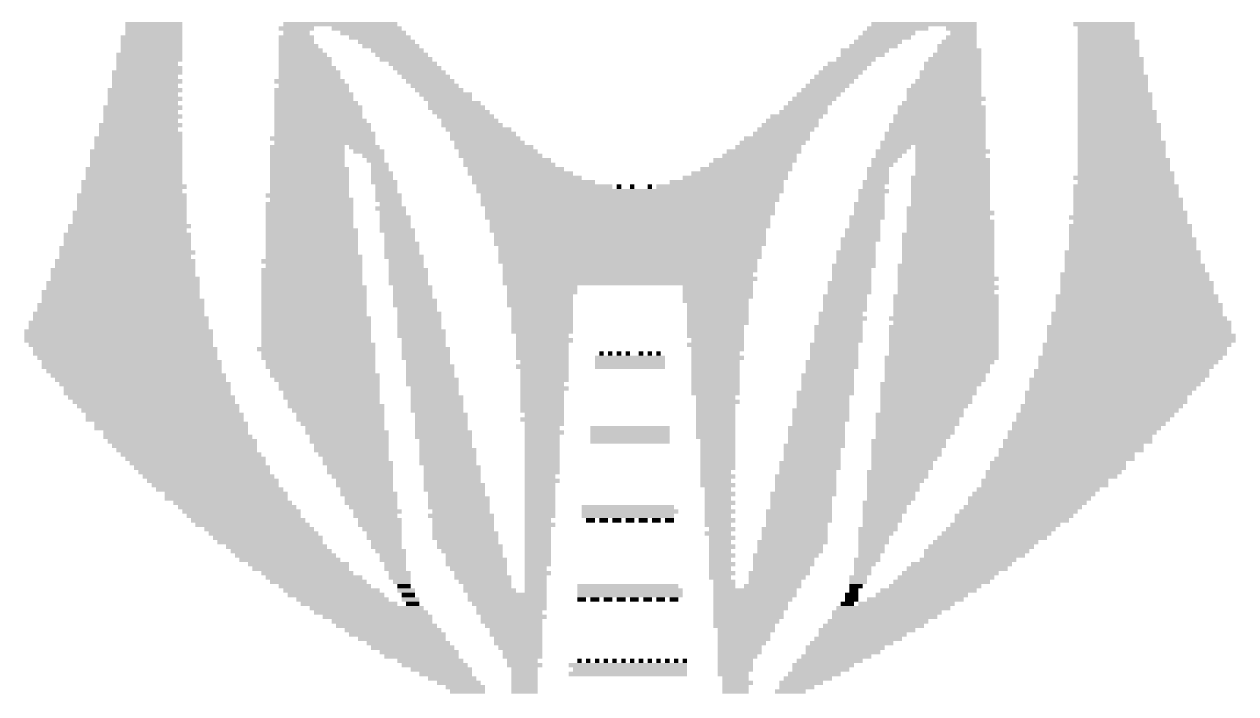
# Model space of a CAD drawing. Extents: x 0 to 100, y 0 to 50.
# Drawn here: x 83.91 to 90.92, y 38.85 to 42.72 of the extents above; entities that cross this region are included whole.
import ezdxf

# ---------------------------------------------------------------- set-up
doc = ezdxf.new("R2010")
doc.units = 0
doc.layers.add('21', color=251, linetype='CONTINUOUS')

# ---------------------------------------------------------------- blocks, each defined once
blk = doc.blocks.new('RECT')
blk.add_solid([(-0.5, -0.5), (0.5, -0.5), (-0.5, 0.5), (0.5, 0.5)])

msp = doc.modelspace()

# ---------------------------------------------------------------- block references
at = {"layer": '21', "yscale": 0.0254}
for p, xscale in [((84.6582, 42.7228), 0.3302), ((84.6582, 42.6974), 0.3302), ((85.4837, 42.6974), 0.2032), ((85.7377, 42.7228), 0.6604), ((85.8901, 42.6974), 0.4064), ((88.9635, 42.6974), 0.3556), ((89.1159, 42.7228), 0.6096), ((89.3318, 42.6974), 0.1778), ((90.1573, 42.7228), 0.3556), ((90.17, 42.6974), 0.3302), ((84.6455, 42.6466), 0.3556), ((84.6455, 42.6212), 0.3556), ((84.6582, 42.672), 0.3302), ((85.4837, 42.6466), 0.2032), ((85.4837, 42.6212), 0.2032), ((85.4837, 42.672), 0.1524), ((85.9282, 42.672), 0.381), ((85.9663, 42.6466), 0.3556), ((86.0044, 42.6212), 0.3302), ((88.8492, 42.6212), 0.2794), ((88.8873, 42.6466), 0.3048), ((88.9127, 42.672), 0.3048), ((89.3191, 42.6212), 0.2032), ((89.3318, 42.6466), 0.1778), ((89.3445, 42.672), 0.1524), ((90.17, 42.672), 0.3302), ((90.17, 42.6466), 0.3302), ((90.1827, 42.6212), 0.3556), ((84.6328, 42.545), 0.381), ((84.6455, 42.5958), 0.3556), ((84.6455, 42.5704), 0.3556), ((85.4964, 42.5958), 0.2286), ((85.5091, 42.5704), 0.254), ((85.5218, 42.545), 0.2794), ((86.0298, 42.5958), 0.3302), ((86.0679, 42.5704), 0.3048), ((86.0933, 42.545), 0.3048), ((88.773, 42.5704), 0.2794), ((88.7603, 42.545), 0.254), ((88.8238, 42.5958), 0.2794), ((89.3064, 42.545), 0.2794), ((89.3064, 42.5958), 0.2286), ((89.3191, 42.5704), 0.254), ((90.1827, 42.5958), 0.3556), ((90.1827, 42.5704), 0.3556), ((90.1827, 42.545), 0.3556), ((84.6328, 42.5196), 0.381), ((84.6201, 42.4942), 0.3556), ((85.5345, 42.5196), 0.3048), ((85.5345, 42.4942), 0.3048), ((86.1187, 42.5196), 0.3048), ((86.1568, 42.4942), 0.2794), ((88.6841, 42.4942), 0.254), ((88.7222, 42.5196), 0.2286), ((89.281, 42.4942), 0.3302), ((89.2937, 42.5196), 0.3048), ((90.1954, 42.5196), 0.381), ((90.1954, 42.4942), 0.381), ((84.6201, 42.4434), 0.4064), ((84.6074, 42.418), 0.381), ((84.6328, 42.4688), 0.381), ((85.5472, 42.4688), 0.3302), ((85.5599, 42.4434), 0.3556), ((85.5599, 42.418), 0.3556), ((86.1822, 42.4688), 0.2794), ((86.2076, 42.4434), 0.2794), ((86.233, 42.418), 0.2794), ((88.6079, 42.418), 0.254), ((88.6333, 42.4434), 0.254), ((88.6587, 42.4688), 0.254), ((89.2683, 42.4434), 0.3556), ((89.2683, 42.418), 0.3556), ((89.281, 42.4688), 0.3302), ((90.1954, 42.4688), 0.381), ((90.1954, 42.4434), 0.381), ((90.2081, 42.418), 0.4064), ((84.6074, 42.3418), 0.4318), ((84.6201, 42.3926), 0.4064), ((84.6074, 42.3672), 0.381), ((85.5599, 42.3926), 0.4064), ((85.5726, 42.3418), 0.4318), ((85.5853, 42.3672), 0.4064), ((86.2584, 42.3926), 0.2794), ((86.2838, 42.3672), 0.2794), ((86.3092, 42.3418), 0.2794), ((88.5317, 42.3418), 0.254), ((88.5571, 42.3672), 0.254), ((88.5825, 42.3926), 0.254), ((89.2302, 42.3418), 0.4318), ((89.2429, 42.3672), 0.4064), ((89.2556, 42.3926), 0.381), ((90.2081, 42.3926), 0.4064), ((90.2081, 42.3672), 0.4064), ((90.2081, 42.3418), 0.4064), ((84.5947, 42.3164), 0.4064), ((84.6074, 42.291), 0.4318), ((84.5947, 42.2656), 0.4064), ((85.5853, 42.3164), 0.4572), ((85.5853, 42.291), 0.4572), ((85.598, 42.2656), 0.4826), ((86.3473, 42.3164), 0.3048), ((86.36, 42.291), 0.2794), ((86.3981, 42.2656), 0.3048), ((88.4555, 42.2656), 0.254), ((88.4809, 42.291), 0.254), ((88.5063, 42.3164), 0.254), ((89.2175, 42.2656), 0.4572), ((89.2302, 42.3164), 0.4318), ((89.2429, 42.291), 0.4572), ((90.2208, 42.3164), 0.4318), ((90.2208, 42.291), 0.4318), ((90.2208, 42.2656), 0.4318), ((84.5947, 42.2402), 0.4572), ((84.582, 42.2148), 0.4318), ((85.6107, 42.2402), 0.508), ((85.6107, 42.2148), 0.508), ((86.4108, 42.2402), 0.3302), ((86.4362, 42.2148), 0.3302), ((88.4174, 42.2148), 0.2794), ((88.4301, 42.2402), 0.254), ((89.2175, 42.2402), 0.508), ((89.2175, 42.2148), 0.508), ((90.2208, 42.2402), 0.4318), ((90.2335, 42.2148), 0.4572), ((84.582, 42.1386), 0.4826), ((84.5947, 42.1894), 0.4572), ((84.582, 42.164), 0.4318), ((85.6107, 42.1894), 0.508), ((85.6234, 42.164), 0.5334), ((85.6361, 42.1386), 0.5588), ((86.4616, 42.1894), 0.3302), ((86.487, 42.164), 0.3302), ((86.4997, 42.1386), 0.3556), ((88.3412, 42.1386), 0.3302), ((88.3539, 42.164), 0.3048), ((88.3793, 42.1894), 0.3048), ((89.1921, 42.1386), 0.5588), ((89.2048, 42.1894), 0.5334), ((89.2048, 42.164), 0.5334), ((90.2335, 42.1894), 0.4572), ((90.2335, 42.164), 0.4572), ((90.2462, 42.1386), 0.4826), ((84.5693, 42.0624), 0.508), ((84.5693, 42.1132), 0.4572), ((84.582, 42.0878), 0.4826), ((85.6361, 42.0624), 0.6096), ((85.6361, 42.1132), 0.5588), ((85.6488, 42.0878), 0.5842), ((86.5378, 42.1132), 0.381), ((86.5632, 42.0878), 0.381), ((86.5759, 42.0624), 0.4064), ((88.265, 42.0624), 0.381), ((88.2904, 42.0878), 0.3302), ((88.3158, 42.1132), 0.3302), ((89.1794, 42.0878), 0.5842), ((89.1794, 42.0624), 0.5842), ((89.1921, 42.1132), 0.5588), ((90.2462, 42.1132), 0.4826), ((90.2462, 42.0878), 0.4826), ((90.2462, 42.0624), 0.4826), ((84.5566, 41.9862), 0.5334), ((84.5693, 42.037), 0.508), ((84.5693, 42.0116), 0.508), ((85.5472, 42.0116), 0.4318), ((85.5472, 41.9862), 0.4318), ((85.6488, 42.037), 0.5842), ((85.8774, 42.0116), 0.1778), ((85.9028, 41.9862), 0.1778), ((86.6013, 42.037), 0.4064), ((86.6267, 42.0116), 0.4572), ((86.6521, 41.9862), 0.4572), ((88.1888, 41.9862), 0.4318), ((88.2142, 42.0116), 0.381), ((88.2396, 42.037), 0.381), ((88.9254, 41.9862), 0.1778), ((89.1667, 42.037), 0.6096), ((88.9508, 42.0116), 0.1778), ((89.2683, 42.0116), 0.4064), ((89.281, 41.9862), 0.4318), ((90.2589, 42.037), 0.508), ((90.2589, 42.0116), 0.508), ((90.2589, 41.9862), 0.508), ((84.5566, 41.9608), 0.5334), ((84.5566, 41.9354), 0.5334), ((84.5566, 41.91), 0.5334), ((85.5472, 41.9608), 0.4318), ((85.5472, 41.9354), 0.4318), ((85.5472, 41.91), 0.4318), ((85.9282, 41.9608), 0.127), ((85.9409, 41.9354), 0.1016), ((85.9663, 41.91), 0.1016), ((86.6648, 41.9608), 0.4826), ((86.7029, 41.9354), 0.508), ((86.7156, 41.91), 0.5334), ((88.1126, 41.91), 0.4826), ((88.138, 41.9354), 0.4826), ((88.1634, 41.9608), 0.4318), ((88.8873, 41.9354), 0.1524), ((88.8746, 41.91), 0.127), ((88.9127, 41.9608), 0.1524), ((89.2683, 41.9608), 0.4064), ((89.281, 41.9354), 0.4318), ((89.281, 41.91), 0.4318), ((90.2589, 41.9608), 0.508), ((90.2716, 41.9354), 0.5334), ((90.2716, 41.91), 0.5334), ((84.5439, 41.8846), 0.5588), ((84.5439, 41.8592), 0.5588), ((85.5599, 41.8846), 0.4572), ((85.5599, 41.8592), 0.4572), ((85.9663, 41.8846), 0.1016), ((85.979, 41.8592), 0.127), ((86.7537, 41.8846), 0.5588), ((86.7791, 41.8592), 0.6096), ((88.0491, 41.8592), 0.5588), ((88.0872, 41.8846), 0.5334), ((88.8492, 41.8846), 0.127), ((88.8492, 41.8592), 0.127), ((89.281, 41.8846), 0.4318), ((89.281, 41.8592), 0.4318), ((90.2716, 41.8846), 0.5334), ((90.2843, 41.8592), 0.5588), ((84.5312, 41.8084), 0.5842), ((84.5439, 41.783), 0.6096), ((84.5439, 41.8338), 0.5588), ((85.5599, 41.8338), 0.4572), ((85.5599, 41.8084), 0.4572), ((85.5599, 41.783), 0.4572), ((85.979, 41.8338), 0.127), ((85.9917, 41.8084), 0.1524), ((86.0044, 41.783), 0.127), ((86.8172, 41.8338), 0.635), ((86.8553, 41.8084), 0.7112), ((86.9188, 41.783), 0.7874), ((87.3506, 41.783), 0.0254), ((87.4268, 41.783), 0.0254), ((87.5284, 41.783), 0.0254), ((87.9348, 41.783), 0.7366), ((87.9729, 41.8084), 0.6604), ((88.0237, 41.8338), 0.6096), ((88.8365, 41.8084), 0.1524), ((88.8238, 41.783), 0.127), ((88.8492, 41.8338), 0.127), ((89.2683, 41.8338), 0.4572), ((89.2683, 41.8084), 0.4572), ((89.2683, 41.783), 0.4572), ((90.2716, 41.8338), 0.5842), ((90.2843, 41.783), 0.6096), ((90.2843, 41.8084), 0.5588), ((84.5312, 41.7322), 0.635), ((84.5312, 41.7068), 0.635), ((84.5312, 41.7576), 0.5842), ((85.5472, 41.7322), 0.4826), ((85.5599, 41.7576), 0.4572), ((85.5726, 41.7068), 0.4826), ((86.0044, 41.7576), 0.127), ((86.0171, 41.7322), 0.1524), ((86.0171, 41.7068), 0.1524), ((87.4141, 41.7576), 1.778), ((87.4141, 41.7322), 1.7272), ((87.4141, 41.7068), 1.7272), ((88.8238, 41.7576), 0.1778), ((88.8111, 41.7322), 0.1524), ((88.8111, 41.7068), 0.1524), ((89.2683, 41.7576), 0.4572), ((89.2683, 41.7322), 0.4572), ((89.2683, 41.7068), 0.4572), ((90.2843, 41.7576), 0.6096), ((90.2843, 41.7322), 0.6096), ((90.297, 41.7068), 0.635), ((84.5185, 41.6306), 0.6604), ((84.5312, 41.6814), 0.635), ((84.5312, 41.656), 0.635), ((85.5599, 41.6814), 0.508), ((85.5599, 41.656), 0.508), ((85.5599, 41.6306), 0.508), ((86.0298, 41.656), 0.1778), ((86.0298, 41.6814), 0.127), ((86.0425, 41.6306), 0.1524), ((87.4014, 41.6814), 1.7018), ((87.4141, 41.656), 1.6764), ((87.4141, 41.6306), 1.6764), ((88.7984, 41.6814), 0.1778), ((88.7984, 41.656), 0.1778), ((88.7984, 41.6306), 0.1778), ((89.2556, 41.656), 0.4826), ((89.2683, 41.6306), 0.508), ((89.2683, 41.6814), 0.4572), ((90.297, 41.6814), 0.635), ((90.297, 41.656), 0.635), ((90.3097, 41.6306), 0.6604), ((84.5185, 41.6052), 0.6604), ((84.5185, 41.5798), 0.6604), ((85.5599, 41.6052), 0.508), ((85.5599, 41.5798), 0.508), ((86.0552, 41.6052), 0.1778), ((86.0552, 41.5798), 0.1778), ((87.4014, 41.6052), 1.651), ((87.4141, 41.5798), 1.6256), ((88.7857, 41.6052), 0.2032), ((88.773, 41.5798), 0.1778), ((89.2556, 41.6052), 0.4826), ((89.2683, 41.5798), 0.508), ((90.297, 41.6052), 0.6858), ((90.3097, 41.5798), 0.6604), ((84.5058, 41.5036), 0.7366), ((84.5185, 41.5544), 0.7112), ((84.5058, 41.529), 0.6858), ((85.5599, 41.5544), 0.508), ((85.5726, 41.529), 0.5334), ((85.5726, 41.5036), 0.5334), ((86.0552, 41.5544), 0.1778), ((86.0679, 41.529), 0.2032), ((86.0806, 41.5036), 0.1778), ((87.4141, 41.5544), 1.6256), ((87.4014, 41.529), 1.6002), ((87.4141, 41.5036), 1.5748), ((88.7603, 41.529), 0.2032), ((88.7603, 41.5036), 0.2032), ((88.773, 41.5544), 0.1778), ((89.2556, 41.5036), 0.5334), ((89.2683, 41.5544), 0.508), ((89.2683, 41.529), 0.508), ((90.3097, 41.5544), 0.7112), ((90.3097, 41.529), 0.7112), ((90.3097, 41.5036), 0.7112), ((84.4931, 41.4274), 0.762), ((84.5058, 41.4782), 0.7366), ((84.5058, 41.4528), 0.7366), ((85.5726, 41.4782), 0.5334), ((85.5726, 41.4528), 0.5334), ((85.5726, 41.4274), 0.5334), ((86.0806, 41.4782), 0.1778), ((86.0933, 41.4528), 0.2032), ((86.0933, 41.4274), 0.2032), ((87.4141, 41.4782), 1.5748), ((87.4141, 41.4528), 1.5748), ((87.4141, 41.4274), 1.524), ((88.7476, 41.4782), 0.2286), ((88.7349, 41.4528), 0.2032), ((88.7349, 41.4274), 0.2032), ((89.2556, 41.4782), 0.5334), ((89.2556, 41.4528), 0.5334), ((89.2556, 41.4274), 0.5334), ((90.3224, 41.4782), 0.7366), ((90.3224, 41.4528), 0.7366), ((90.3224, 41.4274), 0.7366), ((84.4931, 41.3512), 0.8128), ((84.5058, 41.402), 0.7874), ((84.4931, 41.3766), 0.762), ((85.5726, 41.3512), 0.5842), ((85.5726, 41.402), 0.5334), ((85.5853, 41.3766), 0.5588), ((86.0933, 41.402), 0.2032), ((86.106, 41.3766), 0.2286), ((86.1187, 41.3512), 0.2032), ((87.4141, 41.402), 1.524), ((87.4141, 41.3766), 1.524), ((87.4014, 41.3512), 1.4986), ((88.7222, 41.402), 0.2286), ((88.7222, 41.3766), 0.2286), ((88.7222, 41.3512), 0.2286), ((89.2556, 41.402), 0.5334), ((89.2556, 41.3766), 0.5334), ((89.2556, 41.3512), 0.5334), ((90.3224, 41.402), 0.7874), ((90.3224, 41.3766), 0.7874), ((90.3224, 41.3512), 0.7874), ((84.4804, 41.3004), 0.8382), ((84.4931, 41.3258), 0.8128), ((85.5726, 41.3004), 0.5842), ((85.5853, 41.3258), 0.5588), ((86.1187, 41.3258), 0.2032), ((86.1314, 41.3004), 0.2286), ((87.4141, 41.3258), 1.4732), ((87.4141, 41.3004), 1.4732), ((88.7095, 41.3258), 0.254), ((88.6968, 41.3004), 0.2286), ((89.2429, 41.3258), 0.5588), ((89.2429, 41.3004), 0.5588), ((90.3351, 41.3258), 0.8128), ((90.3351, 41.3004), 0.8128), ((84.4804, 41.2242), 0.889), ((84.4804, 41.275), 0.8382), ((84.4931, 41.2496), 0.8636), ((85.5726, 41.275), 0.5842), ((85.5726, 41.2496), 0.5842), ((85.5726, 41.2242), 0.5842), ((86.1314, 41.275), 0.2286), ((86.1314, 41.2496), 0.2286), ((86.1314, 41.2242), 0.2286), ((87.4014, 41.275), 1.4478), ((87.4141, 41.2496), 1.4732), ((87.4014, 41.2242), 1.4478), ((88.6841, 41.2242), 0.254), ((88.6968, 41.275), 0.2286), ((88.6968, 41.2496), 0.2286), ((89.2429, 41.275), 0.5588), ((89.2556, 41.2496), 0.5842), ((89.2429, 41.2242), 0.5588), ((90.3351, 41.275), 0.8636), ((90.3351, 41.2496), 0.8636), ((90.3478, 41.2242), 0.889), ((84.4677, 41.1734), 0.9144), ((84.4677, 41.148), 0.9144), ((84.4804, 41.1988), 0.889), ((85.5853, 41.1988), 0.6096), ((85.5853, 41.1734), 0.6096), ((85.5853, 41.148), 0.6096), ((86.1568, 41.1988), 0.2286), ((86.1568, 41.1734), 0.2286), ((86.1568, 41.148), 0.2286), ((86.9061, 41.1988), 0.4064), ((86.9061, 41.1734), 0.4064), ((86.8934, 41.148), 0.381), ((87.9221, 41.1988), 0.4064), ((87.9221, 41.1734), 0.4064), ((87.9221, 41.148), 0.4064), ((88.6587, 41.148), 0.254), ((88.6841, 41.1988), 0.254), ((88.6841, 41.1734), 0.254), ((89.2429, 41.148), 0.6096), ((89.2556, 41.1988), 0.5842), ((89.2429, 41.1734), 0.5588), ((90.3478, 41.148), 0.9398), ((90.3478, 41.1988), 0.889), ((90.3478, 41.1734), 0.889), ((84.4677, 41.0972), 0.9652), ((84.4677, 41.0718), 0.9652), ((84.4804, 41.1226), 0.9398), ((85.5853, 41.1226), 0.6096), ((85.5853, 41.0972), 0.6096), ((85.5853, 41.0718), 0.6096), ((86.1695, 41.1226), 0.254), ((86.1695, 41.0972), 0.254), ((86.1822, 41.0718), 0.2286), ((86.8934, 41.1226), 0.381), ((86.8934, 41.0972), 0.381), ((86.9061, 41.0718), 0.3556), ((87.9094, 41.1226), 0.381), ((87.9221, 41.0972), 0.3556), ((87.9221, 41.0718), 0.3556), ((88.6587, 41.1226), 0.254), ((88.6587, 41.0972), 0.254), ((88.6587, 41.0718), 0.254), ((89.2429, 41.1226), 0.6096), ((89.2429, 41.0972), 0.6096), ((89.2429, 41.0718), 0.6096), ((90.3478, 41.1226), 0.9398), ((90.3605, 41.0972), 0.9652), ((90.3605, 41.0718), 0.9652), ((84.455, 41.0464), 0.9906), ((84.4677, 41.021), 1.016), ((85.5853, 41.0464), 0.6096), ((85.598, 41.021), 0.635), ((86.1949, 41.0464), 0.254), ((86.1949, 41.021), 0.254), ((86.9061, 41.0464), 0.3556), ((86.9061, 41.021), 0.3556), ((87.9221, 41.0464), 0.3556), ((87.9221, 41.021), 0.3556), ((88.6333, 41.0464), 0.254), ((88.646, 41.021), 0.2794), ((89.2302, 41.021), 0.635), ((89.2429, 41.0464), 0.6096), ((90.3478, 41.0464), 0.9906), ((90.3605, 41.021), 1.016), ((84.455, 40.9448), 1.0922), ((84.455, 40.9956), 1.0414), ((84.455, 40.9702), 1.0414), ((85.598, 40.9956), 0.635), ((85.598, 40.9702), 0.635), ((85.598, 40.9448), 0.635), ((86.1949, 40.9956), 0.254), ((86.1949, 40.9702), 0.254), ((86.2076, 40.9448), 0.2794), ((86.9061, 40.9956), 0.3556), ((86.9061, 40.9702), 0.3556), ((86.9061, 40.9448), 0.3556), ((87.9221, 40.9956), 0.3556), ((87.9094, 40.9702), 0.3302), ((87.9094, 40.9448), 0.3302), ((88.6206, 40.9702), 0.2794), ((88.6206, 40.9448), 0.2794), ((88.6333, 40.9956), 0.254), ((89.2302, 40.9702), 0.635), ((89.2302, 40.9448), 0.635), ((89.2429, 40.9956), 0.6096), ((90.3605, 40.9702), 1.0668), ((90.3605, 40.9448), 1.0668), ((90.3732, 40.9956), 1.0414), ((84.455, 40.9194), 1.0922), ((84.455, 40.894), 1.0922), ((84.4677, 40.8686), 1.0668), ((85.598, 40.9194), 0.635), ((85.598, 40.894), 0.635), ((85.6107, 40.8686), 0.6604), ((86.2076, 40.9194), 0.2794), ((86.2203, 40.894), 0.254), ((86.2203, 40.8686), 0.254), ((86.9061, 40.9194), 0.3048), ((86.9188, 40.894), 0.3302), ((86.9061, 40.8686), 0.3048), ((87.9094, 40.9194), 0.3302), ((87.9094, 40.8686), 0.3302), ((87.9221, 40.894), 0.3048), ((88.5952, 40.8686), 0.2794), ((88.6206, 40.9194), 0.2794), ((88.6206, 40.894), 0.2794), ((89.2302, 40.9194), 0.635), ((89.2302, 40.894), 0.635), ((89.2302, 40.8686), 0.635), ((90.3478, 40.8686), 1.0922), ((90.3732, 40.9194), 1.0922), ((90.3732, 40.894), 1.0922), ((84.4931, 40.8432), 1.0668), ((84.4931, 40.8178), 1.0668), ((84.5058, 40.7924), 1.0414), ((85.598, 40.8432), 0.6858), ((85.6107, 40.8178), 0.6604), ((85.6107, 40.7924), 0.6604), ((86.233, 40.8432), 0.2794), ((86.233, 40.8178), 0.2794), ((86.233, 40.7924), 0.2794), ((86.9061, 40.8432), 0.3048), ((86.9061, 40.8178), 0.3048), ((86.9061, 40.7924), 0.3048), ((87.4141, 40.7924), 0.4064), ((87.249, 40.8178), 0.0254), ((87.2998, 40.8178), 0.0254), ((87.3506, 40.8178), 0.0254), ((87.4014, 40.8178), 0.0254), ((87.4776, 40.8178), 0.0254), ((87.5284, 40.8178), 0.0254), ((87.5792, 40.8178), 0.0254), ((87.9221, 40.8432), 0.3048), ((87.9094, 40.8178), 0.2794), ((87.9221, 40.7924), 0.3048), ((88.5952, 40.8432), 0.2794), ((88.5952, 40.8178), 0.2794), ((88.5952, 40.7924), 0.2794), ((89.2175, 40.7924), 0.6604), ((89.2302, 40.8432), 0.635), ((89.2302, 40.8178), 0.635), ((90.3097, 40.7924), 1.0668), ((90.3351, 40.8432), 1.0668), ((90.3351, 40.8178), 1.0668), ((84.5312, 40.767), 1.0414), ((84.5312, 40.7416), 1.0414), ((85.6234, 40.767), 0.635), ((85.6234, 40.7416), 0.635), ((86.2457, 40.767), 0.254), ((86.2584, 40.7416), 0.2794), ((86.9061, 40.7416), 0.3048), ((86.9188, 40.767), 0.2794), ((87.4141, 40.767), 0.4064), ((87.4141, 40.7416), 0.4064), ((87.9094, 40.767), 0.2794), ((87.9094, 40.7416), 0.2794), ((88.5825, 40.767), 0.3048), ((88.5825, 40.7416), 0.3048), ((89.2048, 40.767), 0.635), ((89.1921, 40.7416), 0.6096), ((90.297, 40.767), 1.0414), ((90.2843, 40.7416), 1.016), ((84.5439, 40.7162), 1.016), ((84.5693, 40.6908), 1.016), ((84.582, 40.6654), 0.9906), ((85.6361, 40.7162), 0.6096), ((85.6488, 40.6908), 0.635), ((85.6615, 40.6654), 0.6096), ((86.2584, 40.7162), 0.2794), ((86.2584, 40.6908), 0.2794), ((86.2711, 40.6654), 0.3048), ((86.9188, 40.7162), 0.2794), ((86.9188, 40.6908), 0.2794), ((86.9188, 40.6654), 0.2794), ((87.9094, 40.7162), 0.2794), ((87.9094, 40.6908), 0.2794), ((87.9094, 40.6654), 0.2794), ((88.5571, 40.6908), 0.3048), ((88.5571, 40.6654), 0.3048), ((88.5698, 40.7162), 0.2794), ((89.1921, 40.7162), 0.6096), ((89.1794, 40.6908), 0.5842), ((89.1794, 40.6654), 0.5842), ((90.2335, 40.6654), 1.016), ((90.2589, 40.7162), 1.016), ((90.2589, 40.6908), 1.016), ((84.6074, 40.64), 0.9906), ((84.6201, 40.6146), 0.9652), ((84.6201, 40.5892), 0.9652), ((85.6742, 40.64), 0.5842), ((85.6742, 40.6146), 0.5842), ((85.6869, 40.5892), 0.5588), ((86.2711, 40.64), 0.3048), ((86.2838, 40.6146), 0.2794), ((86.2838, 40.5892), 0.2794), ((86.9061, 40.64), 0.254), ((86.9188, 40.6146), 0.2794), ((86.9061, 40.5892), 0.254), ((87.9094, 40.64), 0.2794), ((87.9094, 40.6146), 0.2794), ((87.9094, 40.5892), 0.2794), ((88.5444, 40.5892), 0.3302), ((88.5571, 40.64), 0.3048), ((88.5571, 40.6146), 0.3048), ((89.154, 40.64), 0.5842), ((89.1413, 40.6146), 0.5588), ((89.1413, 40.5892), 0.5588), ((90.1827, 40.5892), 0.9652), ((90.2208, 40.64), 0.9906), ((90.2081, 40.6146), 0.9652), ((84.6455, 40.5638), 0.9652), ((84.6582, 40.5384), 0.9398), ((84.6836, 40.513), 0.9398), ((85.6869, 40.5638), 0.5588), ((85.6996, 40.5384), 0.5334), ((85.7123, 40.513), 0.5588), ((86.2965, 40.5638), 0.3048), ((86.2965, 40.5384), 0.3048), ((86.2965, 40.513), 0.3048), ((86.9061, 40.5638), 0.254), ((86.9061, 40.5384), 0.254), ((86.9061, 40.513), 0.254), ((87.9094, 40.5638), 0.2286), ((87.9221, 40.5384), 0.254), ((87.9094, 40.513), 0.2286), ((88.5317, 40.5638), 0.3048), ((88.5317, 40.5384), 0.3048), ((88.5317, 40.513), 0.3048), ((89.1286, 40.5638), 0.5334), ((89.1286, 40.5384), 0.5334), ((89.1159, 40.513), 0.508), ((90.1446, 40.513), 0.9398), ((90.17, 40.5638), 0.9398), ((90.17, 40.5384), 0.9398), ((84.6963, 40.4876), 0.9144), ((84.7217, 40.4622), 0.9144), ((85.725, 40.4876), 0.5334), ((85.7377, 40.4622), 0.508), ((86.2965, 40.4876), 0.3048), ((86.3219, 40.4622), 0.3048), ((86.9061, 40.4876), 0.254), ((86.9188, 40.4622), 0.2286), ((87.9094, 40.4876), 0.2286), ((87.9094, 40.4622), 0.2286), ((88.519, 40.4876), 0.3302), ((88.519, 40.4622), 0.3302), ((89.0905, 40.4622), 0.508), ((89.1032, 40.4876), 0.4826), ((90.1065, 40.4622), 0.9144), ((90.1319, 40.4876), 0.9144), ((84.7217, 40.4368), 0.9144), ((84.7598, 40.4114), 0.889), ((84.7598, 40.386), 0.889), ((85.7377, 40.4368), 0.508), ((85.7504, 40.4114), 0.4826), ((85.7631, 40.386), 0.4572), ((86.3219, 40.4368), 0.3048), ((86.3219, 40.4114), 0.3048), ((86.3219, 40.386), 0.3048), ((86.9061, 40.4368), 0.254), ((86.9188, 40.4114), 0.2286), ((86.9061, 40.386), 0.2032), ((87.4141, 40.386), 0.4572), ((87.9094, 40.4368), 0.2286), ((87.9094, 40.4114), 0.2286), ((87.9094, 40.386), 0.2286), ((88.4936, 40.386), 0.3302), ((88.519, 40.4368), 0.3302), ((88.5063, 40.4114), 0.3048), ((89.0778, 40.4368), 0.4826), ((89.0778, 40.4114), 0.4826), ((89.0651, 40.386), 0.4572), ((90.0684, 40.4114), 0.889), ((90.0557, 40.386), 0.8636), ((90.0938, 40.4368), 0.889), ((84.7852, 40.3606), 0.8382), ((84.7979, 40.3352), 0.8636), ((84.8233, 40.3098), 0.8636), ((85.7758, 40.3606), 0.4826), ((85.7885, 40.3352), 0.4572), ((85.7885, 40.3098), 0.4572), ((86.3346, 40.3606), 0.3302), ((86.3346, 40.3352), 0.3302), ((86.3473, 40.3098), 0.3048), ((86.9188, 40.3606), 0.2286), ((86.9061, 40.3352), 0.2032), ((86.9061, 40.3098), 0.2032), ((87.4141, 40.3606), 0.4572), ((87.4141, 40.3352), 0.4572), ((87.4141, 40.3098), 0.4572), ((87.9094, 40.3606), 0.2286), ((87.9094, 40.3352), 0.2286), ((87.9221, 40.3098), 0.2032), ((88.4936, 40.3606), 0.3302), ((88.4936, 40.3352), 0.3302), ((88.4936, 40.3098), 0.3302), ((89.027, 40.3098), 0.4318), ((89.0651, 40.3606), 0.4572), ((89.0524, 40.3352), 0.4318), ((90.0049, 40.3098), 0.8636), ((90.0303, 40.3606), 0.8636), ((90.0176, 40.3352), 0.8382), ((84.836, 40.2844), 0.8382), ((84.8487, 40.259), 0.8128), ((84.8741, 40.2336), 0.8128), ((85.8012, 40.2844), 0.4318), ((85.8012, 40.259), 0.4318), ((85.8139, 40.2336), 0.4064), ((86.3473, 40.2844), 0.3048), ((86.36, 40.259), 0.3302), ((86.36, 40.2336), 0.3302), ((86.9061, 40.2844), 0.2032), ((86.9061, 40.259), 0.2032), ((86.9061, 40.2336), 0.2032), ((87.9221, 40.2844), 0.2032), ((87.9221, 40.259), 0.2032), ((87.9221, 40.2336), 0.2032), ((88.4809, 40.2844), 0.3556), ((88.4682, 40.259), 0.3302), ((88.4682, 40.2336), 0.3302), ((89.027, 40.2844), 0.4318), ((89.0143, 40.259), 0.4064), ((89.0143, 40.2336), 0.4064), ((89.9668, 40.259), 0.8382), ((89.9414, 40.2336), 0.7874), ((89.9795, 40.2844), 0.8128), ((84.8995, 40.2082), 0.8128), ((84.9122, 40.1828), 0.7874), ((84.9376, 40.1574), 0.7874), ((85.8266, 40.2082), 0.381), ((85.8393, 40.1828), 0.4064), ((85.852, 40.1574), 0.381), ((86.36, 40.2082), 0.3302), ((86.36, 40.1828), 0.3302), ((86.3854, 40.1574), 0.3302), ((86.9061, 40.2082), 0.2032), ((86.9061, 40.1828), 0.2032), ((86.9061, 40.1574), 0.2032), ((87.9221, 40.2082), 0.2032), ((87.9221, 40.1828), 0.2032), ((87.9221, 40.1574), 0.2032), ((88.4555, 40.1828), 0.3556), ((88.4555, 40.1574), 0.3556), ((88.4682, 40.2082), 0.3302), ((89.0016, 40.2082), 0.381), ((88.9889, 40.1828), 0.3556), ((88.9889, 40.1574), 0.3556), ((89.8906, 40.1828), 0.7874), ((89.8906, 40.1574), 0.7874), ((89.9287, 40.2082), 0.8128), ((84.9503, 40.132), 0.762), ((84.9757, 40.1066), 0.762), ((85.852, 40.132), 0.381), ((85.8647, 40.1066), 0.3556), ((86.3854, 40.132), 0.3302), ((86.3854, 40.1066), 0.3302), ((86.9061, 40.132), 0.2032), ((86.8934, 40.1066), 0.1778), ((87.9094, 40.132), 0.1778), ((87.9221, 40.1066), 0.2032), ((88.4301, 40.1066), 0.3556), ((88.4428, 40.132), 0.3302), ((88.9635, 40.132), 0.3556), ((88.9635, 40.1066), 0.3556), ((89.8652, 40.132), 0.7874), ((89.8525, 40.1066), 0.762), ((85.0011, 40.0812), 0.762), ((85.0138, 40.0558), 0.7366), ((85.0392, 40.0304), 0.7366), ((85.8774, 40.0812), 0.3302), ((85.8774, 40.0558), 0.3302), ((85.8901, 40.0304), 0.3048), ((86.3854, 40.0812), 0.3302), ((86.3981, 40.0558), 0.3556), ((86.3981, 40.0304), 0.3556), ((86.9061, 40.0812), 0.2032), ((86.8934, 40.0558), 0.1778), ((86.8934, 40.0304), 0.1778), ((87.9094, 40.0812), 0.1778), ((87.9221, 40.0558), 0.2032), ((87.9221, 40.0304), 0.1524), ((88.4301, 40.0812), 0.3556), ((88.4301, 40.0558), 0.3556), ((88.4301, 40.0304), 0.3556), ((88.9508, 40.0812), 0.3302), ((88.9381, 40.0558), 0.3048), ((88.9381, 40.0304), 0.3048), ((89.7763, 40.0304), 0.7112), ((89.8144, 40.0812), 0.7366), ((89.8144, 40.0558), 0.7366), ((85.0773, 40.005), 0.7112), ((85.0773, 39.9796), 0.7112), ((85.1154, 39.9542), 0.6858), ((85.9028, 40.005), 0.3302), ((85.9155, 39.9796), 0.3048), ((85.9155, 39.9542), 0.3048), ((86.4108, 40.005), 0.3302), ((86.4235, 39.9796), 0.3556), ((86.4235, 39.9542), 0.3556), ((86.8934, 40.005), 0.1778), ((86.8934, 39.9796), 0.1778), ((86.8934, 39.9542), 0.1778), ((87.9348, 40.005), 0.1778), ((87.9221, 39.9796), 0.1524), ((87.9348, 39.9542), 0.1778), ((88.4174, 40.005), 0.381), ((88.4047, 39.9796), 0.3556), ((88.4047, 39.9542), 0.3556), ((88.9, 39.9542), 0.2794), ((88.9254, 40.005), 0.2794), ((88.9254, 39.9796), 0.2794), ((89.7255, 39.9796), 0.7112), ((89.7128, 39.9542), 0.6858), ((89.7509, 40.005), 0.7112), ((85.1408, 39.9288), 0.6858), ((85.1662, 39.9034), 0.6858), ((85.1789, 39.878), 0.6604), ((85.9282, 39.9288), 0.2794), ((85.9536, 39.9034), 0.2794), ((85.9409, 39.878), 0.254), ((86.4235, 39.9288), 0.3556), ((86.4362, 39.878), 0.381), ((86.4362, 39.9034), 0.3302), ((86.8934, 39.9288), 0.1778), ((86.8934, 39.9034), 0.1778), ((86.8934, 39.878), 0.1778), ((87.4014, 39.9288), 0.5334), ((87.4141, 39.9034), 0.5588), ((87.4014, 39.878), 0.5334), ((87.9221, 39.9288), 0.1524), ((87.9348, 39.9034), 0.1778), ((87.9221, 39.878), 0.1524), ((88.392, 39.9034), 0.381), ((88.392, 39.878), 0.381), ((88.4047, 39.9288), 0.3556), ((88.8873, 39.9288), 0.254), ((88.8873, 39.9034), 0.254), ((88.8746, 39.878), 0.2286), ((89.6366, 39.878), 0.6858), ((89.662, 39.9034), 0.6858), ((89.6874, 39.9288), 0.6858), ((85.2043, 39.8526), 0.6604), ((85.2297, 39.8272), 0.6604), ((85.9663, 39.8526), 0.254), ((85.9663, 39.8272), 0.254), ((86.4489, 39.8526), 0.3556), ((86.4489, 39.8272), 0.3556), ((86.8807, 39.8526), 0.1524), ((86.8934, 39.8272), 0.1778), ((87.1855, 39.8526), 0.0508), ((87.2617, 39.8526), 0.0508), ((87.3379, 39.8526), 0.0508), ((87.4141, 39.8526), 0.0508), ((87.4903, 39.8526), 0.0508), ((87.5665, 39.8526), 0.0508), ((87.6427, 39.8526), 0.0508), ((87.9348, 39.8526), 0.1778), ((87.9221, 39.8272), 0.1524), ((88.392, 39.8526), 0.381), ((88.3793, 39.8272), 0.3556), ((88.8746, 39.8526), 0.2286), ((88.8619, 39.8272), 0.2032), ((89.5858, 39.8272), 0.635), ((89.6239, 39.8526), 0.6604), ((85.2678, 39.8018), 0.635), ((85.2932, 39.7764), 0.635), ((85.3186, 39.751), 0.635), ((85.979, 39.8018), 0.2286), ((85.9917, 39.7764), 0.2032), ((85.9917, 39.751), 0.2032), ((86.4489, 39.8018), 0.3556), ((86.4616, 39.7764), 0.381), ((86.4616, 39.751), 0.381), ((86.8807, 39.8018), 0.1524), ((86.8807, 39.7764), 0.1524), ((86.8807, 39.751), 0.1524), ((87.9221, 39.7764), 0.1524), ((87.9475, 39.8018), 0.1524), ((87.9475, 39.751), 0.1524), ((88.3666, 39.8018), 0.381), ((88.3666, 39.7764), 0.381), ((88.3666, 39.751), 0.381), ((88.8492, 39.8018), 0.2286), ((88.8365, 39.7764), 0.2032), ((88.8238, 39.751), 0.1778), ((89.5096, 39.751), 0.635), ((89.535, 39.7764), 0.635), ((89.5604, 39.8018), 0.635), ((85.3313, 39.7256), 0.6096), ((85.3694, 39.7002), 0.5842), ((85.3948, 39.6748), 0.5842), ((86.0044, 39.7256), 0.1778), ((86.0044, 39.7002), 0.1778), ((86.0298, 39.6748), 0.1778), ((86.4743, 39.7256), 0.3556), ((86.487, 39.7002), 0.381), ((86.4997, 39.6748), 0.3556), ((86.8807, 39.7256), 0.1524), ((86.8807, 39.7002), 0.1524), ((86.8807, 39.6748), 0.1524), ((87.9348, 39.7256), 0.127), ((87.9475, 39.7002), 0.1524), ((87.9348, 39.6748), 0.127), ((88.3539, 39.7256), 0.4064), ((88.3412, 39.7002), 0.381), ((88.3412, 39.6748), 0.381), ((88.8238, 39.7256), 0.1778), ((88.8111, 39.7002), 0.1524), ((88.8111, 39.6748), 0.1524), ((89.4207, 39.6748), 0.6096), ((89.4461, 39.7002), 0.6096), ((89.4715, 39.7256), 0.6096), ((85.4202, 39.6494), 0.5842), ((85.4456, 39.624), 0.5842), ((85.4964, 39.5986), 0.5842), ((86.0425, 39.6494), 0.1524), ((86.0425, 39.624), 0.1524), ((86.0552, 39.5986), 0.127), ((86.5124, 39.6494), 0.3302), ((86.5251, 39.624), 0.3556), ((86.5251, 39.5986), 0.3556), ((86.8807, 39.6494), 0.1524), ((86.8807, 39.624), 0.1524), ((86.8807, 39.5986), 0.1524), ((87.9475, 39.6494), 0.1524), ((87.9348, 39.624), 0.127), ((87.9475, 39.5986), 0.1524), ((88.3158, 39.6494), 0.381), ((88.3031, 39.624), 0.3556), ((88.3031, 39.5986), 0.3556), ((88.7857, 39.624), 0.1524), ((88.773, 39.5986), 0.127), ((88.7984, 39.6494), 0.127), ((89.3318, 39.5986), 0.5842), ((89.3699, 39.624), 0.5588), ((89.408, 39.6494), 0.5842), ((85.5091, 39.5732), 0.5588), ((85.5472, 39.5478), 0.5334), ((86.0552, 39.5732), 0.127), ((86.0806, 39.5478), 0.127), ((86.5378, 39.5732), 0.3302), ((86.5505, 39.5478), 0.3048), ((86.868, 39.5732), 0.127), ((86.8807, 39.5478), 0.1524), ((87.9348, 39.5732), 0.127), ((87.9475, 39.5478), 0.1524), ((88.2777, 39.5478), 0.3556), ((88.2904, 39.5732), 0.3302), ((88.7603, 39.5732), 0.1016), ((88.7603, 39.5478), 0.1016), ((89.2683, 39.5478), 0.5588), ((89.3064, 39.5732), 0.5842), ((85.5853, 39.5224), 0.5588), ((85.6107, 39.497), 0.5588), ((85.6488, 39.4716), 0.5334), ((86.0806, 39.5224), 0.127), ((86.0933, 39.497), 0.1016), ((86.106, 39.4716), 0.0762), ((86.5632, 39.5224), 0.3302), ((86.5759, 39.497), 0.3048), ((86.5886, 39.4716), 0.2794), ((86.868, 39.5224), 0.127), ((86.868, 39.497), 0.127), ((86.868, 39.4716), 0.127), ((87.4014, 39.4716), 0.5842), ((87.9348, 39.5224), 0.127), ((87.9602, 39.497), 0.127), ((87.9602, 39.4716), 0.127), ((88.2396, 39.4716), 0.3302), ((88.265, 39.5224), 0.3302), ((88.2523, 39.497), 0.3048), ((88.7349, 39.5224), 0.1016), ((88.7349, 39.497), 0.1016), ((88.7222, 39.4716), 0.0762), ((89.1794, 39.4716), 0.5334), ((89.2175, 39.497), 0.5588), ((89.2429, 39.5224), 0.5588), ((85.6869, 39.4462), 0.5588), ((85.7123, 39.4208), 0.5588), ((85.7504, 39.3954), 0.5334), ((86.1187, 39.4462), 0.1016), ((86.1314, 39.4208), 0.0762), ((86.1441, 39.3954), 0.1016), ((86.6013, 39.4462), 0.3048), ((86.7029, 39.4208), 0.4572), ((86.7029, 39.3954), 0.4572), ((86.868, 39.4462), 0.127), ((87.4141, 39.4462), 0.6096), ((87.4141, 39.4208), 0.6096), ((87.1347, 39.3954), 0.0508), ((87.2109, 39.3954), 0.0508), ((87.2871, 39.3954), 0.0508), ((87.3633, 39.3954), 0.0508), ((87.4395, 39.3954), 0.0508), ((87.5157, 39.3954), 0.0508), ((87.5919, 39.3954), 0.0508), ((87.6681, 39.3954), 0.0508), ((88.138, 39.4462), 0.4826), ((88.138, 39.4208), 0.4826), ((88.1253, 39.3954), 0.4572), ((88.6968, 39.4208), 0.0762), ((88.6968, 39.3954), 0.0762), ((88.7095, 39.4462), 0.0508), ((89.0651, 39.3954), 0.5588), ((89.1032, 39.4208), 0.5334), ((89.1413, 39.4462), 0.5588), ((85.7885, 39.37), 0.5588), ((85.8901, 39.3446), 0.6604), ((85.9155, 39.3192), 0.6604), ((86.1568, 39.37), 0.0762), ((86.7156, 39.37), 0.4318), ((86.7283, 39.3446), 0.4064), ((86.7156, 39.3192), 0.381), ((88.1126, 39.37), 0.4318), ((88.1126, 39.3446), 0.4318), ((88.0999, 39.3192), 0.4064), ((88.9, 39.3192), 0.635), ((88.9381, 39.3446), 0.6604), ((88.6714, 39.37), 0.0762), ((89.0143, 39.37), 0.5588), ((85.9536, 39.2938), 0.635), ((85.979, 39.2684), 0.5842), ((86.741, 39.2938), 0.381), ((86.7283, 39.2684), 0.3556), ((88.0999, 39.2938), 0.4064), ((88.0872, 39.2684), 0.381), ((88.8492, 39.2684), 0.5842), ((88.8873, 39.2938), 0.6096), ((86.0044, 39.243), 0.5842), ((86.0425, 39.2176), 0.5588), ((86.0679, 39.1922), 0.5588), ((86.741, 39.243), 0.3302), ((86.7537, 39.2176), 0.3048), ((86.7537, 39.1922), 0.3048), ((88.0745, 39.243), 0.3556), ((88.0872, 39.2176), 0.3302), ((88.0745, 39.1922), 0.3048), ((88.7857, 39.2176), 0.5588), ((88.7603, 39.1922), 0.508), ((88.8238, 39.243), 0.5842), ((86.0933, 39.1668), 0.508), ((86.1314, 39.1414), 0.4826), ((86.1568, 39.116), 0.4826), ((86.7664, 39.1668), 0.2794), ((86.7664, 39.1414), 0.2794), ((86.7791, 39.116), 0.254), ((88.0745, 39.1668), 0.3048), ((88.0618, 39.1414), 0.2794), ((88.0491, 39.116), 0.254), ((88.6587, 39.116), 0.4572), ((88.6968, 39.1414), 0.4826), ((88.7349, 39.1668), 0.508), ((86.1949, 39.0906), 0.4572), ((86.2076, 39.0652), 0.4318), ((86.2584, 39.0398), 0.381), ((86.7918, 39.0906), 0.2286), ((86.7918, 39.0652), 0.2286), ((86.7918, 39.0398), 0.1778), ((87.122, 39.0398), 0.0254), ((87.1728, 39.0398), 0.0254), ((87.2236, 39.0398), 0.0254), ((87.2744, 39.0398), 0.0254), ((87.3252, 39.0398), 0.0254), ((87.376, 39.0398), 0.0254), ((87.4268, 39.0398), 0.0254), ((87.4776, 39.0398), 0.0254), ((87.5284, 39.0398), 0.0254), ((87.5792, 39.0398), 0.0254), ((87.63, 39.0398), 0.0254), ((87.6808, 39.0398), 0.0254), ((87.7316, 39.0398), 0.0254), ((88.0491, 39.0906), 0.254), ((88.0364, 39.0652), 0.2286), ((88.0237, 39.0398), 0.2032), ((88.5698, 39.0398), 0.381), ((88.6079, 39.0652), 0.4064), ((88.646, 39.0906), 0.4318), ((86.2838, 39.0144), 0.381), ((86.3219, 38.989), 0.3556), ((86.8045, 39.0144), 0.2032), ((86.8045, 38.989), 0.1524), ((87.4014, 39.0144), 0.6858), ((87.4141, 38.989), 0.6604), ((88.0237, 39.0144), 0.2032), ((88.0237, 38.989), 0.2032), ((88.5317, 39.0144), 0.3556), ((88.519, 38.989), 0.3302), ((86.3473, 38.9636), 0.3048), ((86.3854, 38.9382), 0.2794), ((86.4235, 38.9128), 0.254), ((86.8045, 38.9636), 0.1524), ((86.8045, 38.9382), 0.1524), ((86.8045, 38.9128), 0.1524), ((87.4014, 38.9636), 0.6858), ((88.011, 38.9636), 0.1778), ((88.0237, 38.9382), 0.1524), ((88.0364, 38.9128), 0.1778), ((88.4047, 38.9128), 0.254), ((88.4428, 38.9382), 0.2794), ((88.4809, 38.9636), 0.3048), ((86.4616, 38.8874), 0.2286), ((86.4743, 38.862), 0.2032), ((86.8045, 38.8874), 0.1524), ((86.8045, 38.862), 0.1524), ((88.0237, 38.8874), 0.1524), ((88.0237, 38.862), 0.1524), ((88.3412, 38.862), 0.1778), ((88.3793, 38.8874), 0.2032)]:
    msp.add_blockref('RECT', p, dxfattribs=dict(at, xscale=xscale))

doc.saveas('drawing.dxf')
